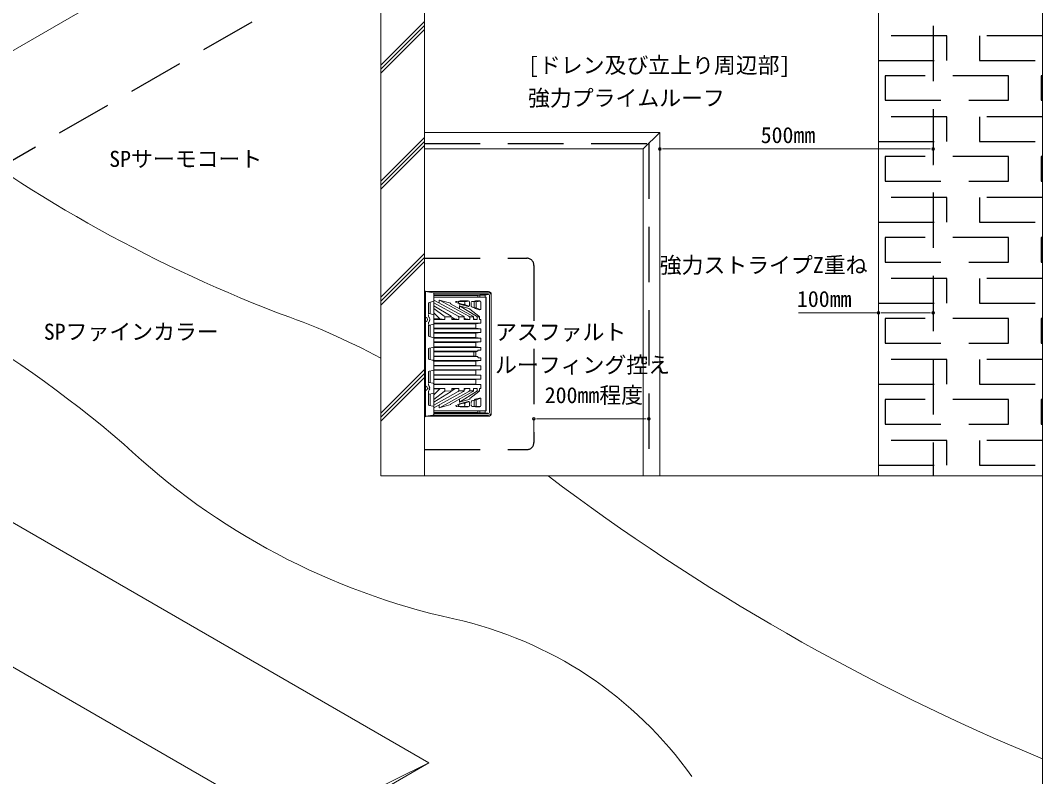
# Model space of a CAD drawing. Units: millimetres, scale not verified. Extents: x -690 to 690, y -478 to 478.
# Drawn here: x 222.5 to 689.7, y -52 to 293.7 of the extents above; entities that cross this region are included whole.
import ezdxf
from ezdxf.enums import TextEntityAlignment as Align

# ---------------------------------------------------------------- set-up
doc = ezdxf.new("R2010")
doc.units = ezdxf.units.MM
doc.header["$LTSCALE"] = 2
doc.linetypes.add('USER1', pattern=[19.05, 12.7, -6.35])
doc.linetypes.add('USER2', pattern=[0.375, 0.25, -0.125])
for name, color, linetype, lineweight in [('0-0_0', 7, 'Continuous', 18), ('0-1_HATCH', 9, 'Continuous', 18), ('0-3_BOUSUI', 1, 'Continuous', 18), ('0-4_MOJI', 7, 'Continuous', 18), ('0-5_sunpo', 7, 'Continuous', 18), ('0-6_WAKU', 7, 'Continuous', 18), ('0-8_KANAMONO', 4, 'Continuous', 18)]:
    doc.layers.add(name, color=color, linetype=linetype, lineweight=lineweight)
doc.layers.add('0-A_bousui2', color=7, linetype='USER1')
doc.styles.add('ＭＳ ゴシック', font='')
doc.styles.get('ＭＳ ゴシック').set_extended_font_data('MS Gothic')

msp = doc.modelspace()

# ---------------------------------------------------------------- linework, layer by layer
at = {"layer": '0-0_0'}
for p, q in [((514.116, 234.96), (515.366, 234.96)), ((515.991, 234.96), (517.241, 234.96)), ((638.491, 234.96), (637.241, 234.96)), ((640.366, 234.96), (639.116, 234.96)), ((614.116, 160.024), (615.366, 160.024)), ((615.991, 160.024), (617.241, 160.024)), ((638.491, 160.024), (637.241, 160.024)), ((640.366, 160.024), (639.116, 160.024)), ((456.616, 111.571), (457.866, 111.571)), ((458.491, 111.571), (459.741, 111.571)), ((508.491, 111.571), (507.241, 111.571)), ((510.366, 111.571), (509.116, 111.571))]:
    msp.add_line(p, q, dxfattribs=at)
for centre in [(514.741, 234.96), (639.741, 234.96), (614.741, 160.024), (639.741, 160.024), (457.241, 111.571), (509.741, 111.571)]:
    msp.add_circle(centre, 0.625, dxfattribs=at)
at = {"layer": '0-1_HATCH'}
for p, q in [((387.241, 273.253), (407.241, 293.253)), ((387.241, 271.441), (407.241, 291.441)), ((387.241, 269.628), (407.241, 289.628)), ((387.241, 220.22), (407.241, 240.22)), ((387.241, 218.408), (407.241, 238.408)), ((387.241, 216.595), (407.241, 236.595)), ((387.241, 167.187), (407.241, 187.187)), ((387.241, 165.375), (407.241, 185.375)), ((387.241, 163.562), (407.241, 183.562)), ((387.241, 114.154), (407.241, 134.154)), ((387.241, 112.342), (407.241, 132.342)), ((387.241, 110.529), (407.241, 130.529))]:
    msp.add_line(p, q, dxfattribs=at)
at = {"layer": '0-3_BOUSUI'}
for p, q in [((407.241, 85.449), (407.241, 417.5)), ((32.142, 172.074), (387.241, 377.091)), ((507.241, 235), (514.741, 242.5)), ((309.668, -103.124), (409.234, -45.64))]:
    msp.add_line(p, q, dxfattribs=at)
for points in [[(507.241, 342.5), (614.741, 342.5), (614.741, 85.449)], [(407.241, 242.5), (514.741, 242.5), (514.741, 85.449)], [(407.241, 235), (507.241, 235), (507.241, 85.449)], [(-212.495, 0.337), (1.329, 123.788), (32.142, 172.074), (409.234, -45.64)], [(1.329, 123.788), (347.615, -76.14), (409.234, -45.64)]]:
    msp.add_lwpolyline(points, dxfattribs=at)
for centre, radius, start, end in [((576.682, 772.749), 656.801, 232.17774, 248.83406), ((-88.593, -317.133), 549.958, 49.32903, 71.34518), ((230.146, -154.503), 333.226, 61.87221, 70.83675), ((489.498, 332.454), 319.839, 226.62016, 257.57576), ((1080.18, 900.3), 1021.72, 232.89474, 247.53377), ((381.707, -156.818), 181.167, 35.35676, 77.57576)]:
    msp.add_arc(centre, radius, start, end, dxfattribs=at)
at = {"layer": '0-4_MOJI'}
msp.add_lwpolyline([(387.241, 85.449), (689.741, 85.449), (689.741, 417.5), (387.241, 417.5)], close=True, dxfattribs=at)
at = {"layer": '0-5_sunpo'}
for p, q in [((514.741, 227.533), (514.741, 234.96)), ((517.241, 234.96), (637.241, 234.96)), ((639.741, 227.533), (639.741, 234.96)), ((578.227, 160.024), (614.741, 160.024)), ((614.741, 155.005), (614.741, 160.024)), ((617.241, 160.024), (637.241, 160.024)), ((639.741, 155.005), (639.741, 160.024)), ((457.241, 104.144), (457.241, 111.571)), ((459.741, 111.571), (507.241, 111.571)), ((509.741, 104.144), (509.741, 111.571))]:
    msp.add_line(p, q, dxfattribs=at)
at = {"layer": '0-6_WAKU'}
msp.add_lwpolyline([(-690.259, -477.5), (689.741, -477.5), (689.741, 477.5), (-690.259, 477.5)], close=True, dxfattribs=at)
at = {"layer": '0-8_KANAMONO'}
for p, q in [((407.241, 185), (407.241, 141.25)), ((436.491, 169.75), (407.741, 169.75)), ((431.74, 169.75), (407.741, 169.75)), ((407.741, 169.75), (411.171, 169.246)), ((407.741, 158.097), (407.741, 169.75)), ((411.491, 165.66), (411.491, 168.875)), ((436.491, 169.25), (411.519, 169.25)), ((436.491, 168.5), (411.534, 168.5)), ((436.252, 168.377), (434.989, 168.166)), ((437.741, 168.5), (437.741, 114)), ((408.991, 160.16), (408.991, 164.34)), ((408.991, 160.16), (408.991, 164.34)), ((411.09, 165.17), (409.393, 164.83)), ((409.741, 164.9), (409.741, 159.6)), ((431.656, 168), (411.491, 168)), ((425.017, 158.463), (411.491, 165.875)), ((422.576, 158.465), (411.491, 164.673)), ((419.23, 164.384), (413.912, 165.89)), ((413.966, 165.875), (413.966, 164.519)), ((427.492, 158.463), (414.016, 165.848)), ((419.135, 164.155), (429.294, 158.465)), ((425, 163.798), (422.816, 164.423)), ((422.932, 165.25), (425.138, 165.25)), ((427.104, 162.936), (423.285, 164.029)), ((423.491, 165.5), (427.241, 165.5)), ((425.638, 164.75), (425.638, 164.279)), ((425.649, 163.793), (427.332, 163.103)), ((427.385, 165.329), (425.702, 165.129)), ((427.741, 165), (427.741, 163.416)), ((429.991, 162.486), (429.991, 165)), ((430.058, 165.25), (430.388, 165.25)), ((430.491, 165.5), (432.491, 165.5)), ((430.888, 164.75), (430.888, 162.776)), ((432.635, 165.329), (430.952, 165.129)), ((431.656, 167.25), (431.656, 168)), ((432.489, 167.25), (432.489, 168.173)), ((432.991, 165), (432.991, 161.913)), ((435.241, 115.25), (435.241, 167.25)), ((435.483, 167.25), (435.483, 115.25)), ((436.991, 114.5), (436.991, 168)), ((407.241, 160), (407.741, 160)), ((407.741, 159), (407.241, 158.923)), ((407.741, 159.75), (407.741, 122.75)), ((411.09, 159.33), (409.393, 159.67)), ((419.338, 158.469), (411.491, 163.272)), ((416.197, 158.475), (411.491, 162.07)), ((414.276, 157.25), (411.491, 160.002)), ((428.033, 161.891), (423.093, 163.29)), ((423.159, 163.272), (423.159, 161.901)), ((431.006, 158.469), (423.217, 163.236)), ((432.107, 158.475), (427.923, 161.672)), ((430.25, 162.295), (430.006, 162.365)), ((432.354, 161.433), (430.354, 162.005)), ((432.582, 161.6), (430.899, 162.29)), ((407.383, 154.799), (407.508, 154.901)), ((407.383, 154.366), (407.741, 154.659)), ((407.741, 155.903), (407.741, 126.597)), ((411.09, 154.67), (409.393, 154.33)), ((409.741, 154.4), (409.741, 149.1)), ((411.491, 155.16), (411.491, 158.84)), ((414.276, 157.25), (411.491, 157.25)), ((416.492, 157), (411.491, 157)), ((430.741, 155), (411.491, 155)), ((416.492, 157), (414.276, 157.25)), ((416.492, 157.879), (416.492, 157)), ((416.733, 158.21), (419.282, 158.198)), ((419.663, 158.051), (421.101, 157.25)), ((419.697, 157.83), (419.697, 157)), ((421.101, 157.25), (419.697, 157.25)), ((422.96, 157), (419.697, 157)), ((422.96, 157), (421.101, 157.25)), ((422.96, 157.81), (422.96, 157)), ((425.057, 158.188), (423.101, 158.19)), ((425.406, 157.806), (425.406, 157)), ((425.406, 157.581), (426.123, 157.25)), ((426.123, 157.25), (425.406, 157.25)), ((427.881, 157), (425.406, 157)), ((427.881, 157), (426.123, 157.25)), ((427.881, 157.806), (427.881, 157)), ((429.395, 158.19), (427.956, 158.188)), ((429.677, 157.81), (429.677, 157)), ((431.364, 157), (429.677, 157.227)), ((431.364, 157), (429.677, 157)), ((432.991, 155.25), (430.741, 155)), ((430.741, 155), (430.741, 153)), ((431.364, 157.83), (431.364, 157)), ((432.219, 158.21), (431.374, 158.198)), ((432.402, 157.879), (432.402, 157)), ((432.991, 157), (432.402, 157.066)), ((407.383, 153.75), (407.241, 153.737)), ((407.741, 153.55), (407.241, 153.55)), ((407.741, 153.5), (407.241, 153.5)), ((408.991, 149.66), (408.991, 153.84)), ((408.991, 149.66), (408.991, 153.84)), ((430.741, 153), (411.491, 153)), ((430.741, 150.75), (411.491, 150.75)), ((432.991, 152.75), (430.741, 153)), ((432.991, 151), (430.741, 150.75)), ((430.741, 150.75), (430.741, 148.75)), ((411.09, 148.83), (409.393, 149.17)), ((430.741, 148.75), (411.491, 148.75)), ((411.491, 144.66), (411.491, 148.34)), ((430.741, 146.5), (411.491, 146.5)), ((432.991, 148.5), (430.741, 148.75)), ((432.991, 146.75), (430.741, 146.5)), ((430.741, 146.5), (430.741, 144.5)), ((407.241, 97.5), (407.241, 141.25)), ((408.991, 143.34), (408.991, 139.16)), ((411.09, 144.17), (409.393, 143.83)), ((409.741, 143.9), (409.741, 138.6)), ((430.741, 144.5), (411.491, 144.5)), ((432.991, 144.25), (411.491, 144.25)), ((411.491, 142.5), (431.641, 142.5)), ((430.741, 142.25), (411.491, 142.25)), ((430.741, 140.25), (411.491, 140.25)), ((429.741, 142.25), (429.741, 140.25)), ((431.641, 142.5), (430.741, 142.25)), ((430.741, 142.25), (430.741, 140.25)), ((431.641, 142.75), (431.641, 142.5)), ((411.09, 138.33), (409.393, 138.67)), ((411.491, 140), (431.641, 140)), ((432.991, 138.25), (411.491, 138.25)), ((430.741, 138), (411.491, 138)), ((411.491, 137.84), (411.491, 134.16)), ((430.741, 136), (411.491, 136)), ((430.741, 136), (430.741, 138)), ((432.991, 135.75), (430.741, 136)), ((432.991, 139.5), (431.663, 139.648)), ((431.891, 139.5), (432.991, 139.5)), ((408.991, 132.84), (408.991, 128.66)), ((408.991, 132.84), (408.991, 128.66)), ((411.09, 133.67), (409.393, 133.33)), ((409.741, 133.4), (409.741, 128.1)), ((430.741, 133.75), (411.491, 133.75)), ((430.741, 131.75), (411.491, 131.75)), ((432.991, 134), (430.741, 133.75)), ((430.741, 131.75), (430.741, 133.75)), ((432.991, 131.5), (430.741, 131.75)), ((407.741, 129), (407.241, 129)), ((407.741, 128.95), (407.241, 128.95)), ((407.383, 128.75), (407.241, 128.763)), ((407.383, 128.134), (407.741, 127.841)), ((407.383, 127.701), (407.508, 127.599)), ((411.09, 127.83), (409.393, 128.17)), ((430.741, 129.5), (411.491, 129.5)), ((430.741, 127.5), (411.491, 127.5)), ((411.491, 127.34), (411.491, 123.66)), ((432.991, 129.75), (430.741, 129.5)), ((430.741, 127.5), (430.741, 129.5)), ((432.991, 127.25), (430.741, 127.5)), ((407.741, 123.5), (407.241, 123.577)), ((407.741, 122.75), (407.241, 122.5)), ((407.241, 122.5), (407.741, 122.5)), ((407.741, 124.403), (407.741, 112.75)), ((408.991, 122.34), (408.991, 118.16)), ((408.991, 122.34), (408.991, 118.16)), ((411.09, 123.17), (409.393, 122.83)), ((409.741, 122.9), (409.741, 117.6)), ((416.492, 125.5), (411.491, 125.5)), ((414.276, 125.25), (411.491, 125.25)), ((414.276, 125.25), (411.491, 122.498)), ((425.017, 124.037), (411.491, 116.625)), ((422.576, 124.035), (411.491, 117.827)), ((419.338, 124.031), (411.491, 119.228)), ((416.197, 124.025), (411.491, 120.43)), ((427.492, 124.037), (414.016, 116.652)), ((416.492, 125.5), (414.276, 125.25)), ((416.492, 124.621), (416.492, 125.5)), ((416.733, 124.29), (419.282, 124.302)), ((419.135, 118.345), (429.294, 124.035)), ((419.663, 124.449), (421.101, 125.25)), ((422.96, 125.5), (419.697, 125.5)), ((419.697, 124.67), (419.697, 125.5)), ((421.101, 125.25), (419.697, 125.25)), ((422.96, 125.5), (421.101, 125.25)), ((422.96, 124.69), (422.96, 125.5)), ((425.057, 124.312), (423.101, 124.31)), ((431.006, 124.031), (423.217, 119.264)), ((427.881, 125.5), (425.406, 125.5)), ((425.406, 124.694), (425.406, 125.5)), ((426.123, 125.25), (425.406, 125.25)), ((425.406, 124.919), (426.123, 125.25)), ((427.881, 125.5), (426.123, 125.25)), ((427.881, 124.694), (427.881, 125.5)), ((432.107, 124.025), (427.923, 120.828)), ((429.395, 124.31), (427.956, 124.312)), ((431.364, 125.5), (429.677, 125.5)), ((429.677, 124.69), (429.677, 125.5)), ((431.364, 125.5), (429.677, 125.273)), ((431.364, 124.67), (431.364, 125.5)), ((432.219, 124.29), (431.374, 124.302)), ((432.991, 125.5), (432.402, 125.434)), ((432.402, 124.621), (432.402, 125.5)), ((411.09, 117.33), (409.393, 117.67)), ((411.491, 116.84), (411.491, 113.625)), ((419.23, 118.116), (413.912, 116.61)), ((413.966, 116.625), (413.966, 117.981)), ((425, 118.702), (422.816, 118.077)), ((422.932, 117.25), (425.138, 117.25)), ((428.033, 120.609), (423.093, 119.21)), ((423.159, 119.228), (423.159, 120.599)), ((427.104, 119.564), (423.285, 118.471)), ((423.491, 117), (427.241, 117)), ((425.638, 117.75), (425.638, 118.221)), ((425.649, 118.707), (427.332, 119.397)), ((427.385, 117.171), (425.702, 117.371)), ((427.741, 117.5), (427.741, 119.084)), ((429.991, 120.014), (429.991, 117.5)), ((430.25, 120.205), (430.006, 120.135)), ((430.058, 117.25), (430.388, 117.25)), ((432.354, 121.067), (430.354, 120.495)), ((430.491, 117), (432.491, 117)), ((430.888, 117.75), (430.888, 119.724)), ((432.582, 120.9), (430.899, 120.21)), ((432.635, 117.171), (430.952, 117.371)), ((432.991, 117.5), (432.991, 120.587)), ((407.741, 112.75), (411.171, 113.254)), ((436.491, 112.75), (407.741, 112.75)), ((411.491, 115.25), (435.483, 115.25)), ((431.656, 114.5), (411.491, 114.5)), ((436.491, 114), (411.491, 114)), ((436.491, 113.25), (411.519, 113.25)), ((431.656, 115.25), (431.656, 114.5)), ((432.489, 115.25), (432.489, 114.327)), ((436.252, 114.123), (434.989, 114.334))]:
    msp.add_line(p, q, dxfattribs=at)
at = {"layer": '0-8_KANAMONO', "linetype": 'USER2'}
for p, q in [((422.816, 164.423), (421.641, 164.76)), ((421.71, 165.25), (422.932, 165.25)), ((428.595, 163.146), (428.595, 164.75)), ((429.095, 165.25), (430.058, 165.25)), ((408.991, 158.505), (408.991, 159.75)), ((430.006, 162.365), (428.957, 162.665)), ((408.991, 154.25), (408.991, 155.495)), ((408.991, 128.25), (408.991, 127.005)), ((408.991, 123.995), (408.991, 122.75)), ((422.816, 118.077), (421.641, 117.74)), ((421.71, 117.25), (422.932, 117.25)), ((428.595, 119.354), (428.595, 117.75)), ((430.006, 120.135), (428.957, 119.835)), ((429.095, 117.25), (430.058, 117.25))]:
    msp.add_line(p, q, dxfattribs=at)
at = {"layer": '0-8_KANAMONO'}
for points in [[(435.483, 167.25), (411.491, 167.25), (411.491, 115.25)], [(431.656, 168), (432.489, 168.173), (434.989, 168.173), (434.989, 167.25)], [(407.741, 159), (407.741, 159.75), (407.241, 160)], [(407.383, 156.25), (407.383, 153.75), (407.241, 153.75)], [(407.741, 154.842), (407.508, 154.901), (407.508, 156.956)], [(411.491, 155.25), (432.991, 155.25), (432.991, 157), (432.402, 157)], [(411.491, 151), (432.991, 151), (432.991, 152.75), (411.491, 152.75)], [(411.491, 146.75), (432.991, 146.75), (432.991, 148.5), (411.491, 148.5)], [(432.991, 143), (432.991, 144.25), (430.741, 144.5)], [(431.641, 139.75), (431.641, 140), (430.741, 140.25)], [(431.891, 143), (432.991, 143), (431.663, 142.852)], [(411.491, 135.75), (432.991, 135.75), (432.991, 134), (411.491, 134)], [(432.991, 139.5), (432.991, 138.25), (430.741, 138)], [(411.491, 131.5), (432.991, 131.5), (432.991, 129.75), (411.491, 129.75)], [(407.383, 126.25), (407.383, 128.75), (407.241, 128.75)], [(407.741, 127.658), (407.508, 127.599), (407.508, 125.544)], [(411.491, 127.25), (432.991, 127.25), (432.991, 125.5), (432.402, 125.5)], [(431.656, 114.5), (432.489, 114.327), (434.989, 114.327), (434.989, 115.25)]]:
    msp.add_lwpolyline(points, dxfattribs=at)
for centre, radius, start, end in [((407.491, 169.75), 0.25, 0, 180), ((411.116, 168.875), 0.375, 0, 81.63995), ((436.491, 168.5), 1.25, 0, 90), ((436.491, 168), 1.25, 0, 90), ((436.491, 168), 0.5, 0, 90), ((409.491, 164.34), 0.5, 101.30993, 180), ((410.991, 165.66), 0.5, 281.30993, 0), ((413.776, 165.409), 0.5, 61.27822, 74.18665), ((419.196, 164.264), 0.125, 74.18665, 240.74686), ((423.491, 164.75), 0.75, 90, 254.02349), ((425.138, 164.279), 0.5, 254.02349, 0), ((425.138, 164.75), 0.5, 0, 90), ((427.241, 165), 0.5, 0, 90), ((430.491, 165), 0.5, 90, 180), ((430.388, 164.75), 0.5, 0, 90), ((432.491, 165), 0.5, 0, 90), ((409.491, 160.16), 0.5, 180, 258.69007), ((410.991, 158.84), 0.5, 0, 78.69007), ((422.956, 162.809), 0.5, 58.53394, 74.18709), ((427.241, 163.416), 0.5, 254.02349, 0), ((427.999, 161.771), 0.125, 74.18709, 232.62294), ((430.491, 162.486), 0.5, 180, 254.02349), ((430.388, 162.776), 0.5, 254.02349, 0), ((432.491, 161.913), 0.5, 254.02349, 0), ((407.991, 158.097), 0.25, 180, 257.16041), ((407.991, 155.903), 0.25, 102.83959, 180), ((407.741, 157), 0.875, 282.83959, 77.16041), ((409.491, 153.84), 0.5, 101.30993, 180), ((410.991, 155.16), 0.5, 281.30993, 0), ((415.742, 157.879), 0.75, 0, 52.62294), ((418.947, 157.83), 0.75, 0, 58.53394), ((422.21, 157.81), 0.75, 0, 60.74686), ((424.656, 157.806), 0.75, 0, 61.27844), ((427.131, 157.806), 0.75, 0, 61.27822), ((428.927, 157.81), 0.75, 0, 60.74686), ((430.614, 157.83), 0.75, 0, 58.53394), ((431.652, 157.879), 0.75, 0, 52.62294), ((414.991, 141.25), 13.125, 123.53051, 126.19081), ((409.491, 149.66), 0.5, 180, 258.69007), ((410.991, 148.34), 0.5, 0, 78.69007), ((409.491, 143.34), 0.5, 101.30993, 180), ((410.991, 144.66), 0.5, 281.30993, 0), ((431.891, 142.75), 0.25, 90, 180), ((409.491, 139.16), 0.5, 180, 258.69007), ((410.991, 137.84), 0.5, 0, 78.69007), ((431.891, 139.75), 0.25, 180, 270), ((409.491, 132.84), 0.5, 101.30993, 180), ((410.991, 134.16), 0.5, 281.30993, 0), ((414.991, 141.25), 13.125, 233.80919, 236.46949), ((407.991, 126.597), 0.25, 180, 257.16041), ((407.741, 125.5), 0.875, 282.83959, 77.16041), ((409.491, 128.66), 0.5, 180, 258.69007), ((410.991, 127.34), 0.5, 0, 78.69007), ((407.991, 124.403), 0.25, 102.83959, 180), ((409.491, 122.34), 0.5, 101.30993, 180), ((410.991, 123.66), 0.5, 281.30993, 0), ((415.742, 124.621), 0.75, 307.37706, 0), ((418.947, 124.67), 0.75, 301.46606, 0), ((422.21, 124.69), 0.75, 299.25314, 0), ((424.656, 124.694), 0.75, 298.72156, 0), ((427.131, 124.694), 0.75, 298.72178, 0), ((428.927, 124.69), 0.75, 299.25314, 0), ((430.614, 124.67), 0.75, 301.46606, 0), ((431.652, 124.621), 0.75, 307.37706, 0), ((409.491, 118.16), 0.5, 180, 258.69007), ((410.991, 116.84), 0.5, 0, 78.69007), ((419.196, 118.236), 0.125, 119.25314, 285.81335), ((423.491, 117.75), 0.75, 105.97651, 270), ((422.956, 119.691), 0.5, 285.81291, 301.46606), ((425.138, 118.221), 0.5, 360, 105.97651), ((425.138, 117.75), 0.5, 270, 0), ((427.241, 119.084), 0.5, 360, 105.97651), ((427.241, 117.5), 0.5, 270, 0), ((427.999, 120.729), 0.125, 127.37706, 285.81291), ((430.491, 120.014), 0.5, 105.97651, 180), ((430.491, 117.5), 0.5, 180, 270), ((430.388, 119.724), 0.5, 360, 105.97651), ((430.388, 117.75), 0.5, 270, 0), ((432.491, 120.587), 0.5, 360, 105.97651), ((432.491, 117.5), 0.5, 270, 0), ((407.491, 112.75), 0.25, 180, 0), ((411.116, 113.625), 0.375, 278.36005, 0), ((413.776, 117.091), 0.5, 285.81335, 298.72178), ((436.491, 114.5), 0.5, 270, 0), ((436.491, 114.5), 1.25, 270, 0), ((436.491, 114), 1.25, 270, 0)]:
    msp.add_arc(centre, radius, start, end, dxfattribs=at)
at = {"layer": '0-8_KANAMONO', "linetype": 'USER2'}
for centre, radius, start, end in [((421.71, 165), 0.25, 90, 254.02349), ((429.095, 164.75), 0.5, 90, 180), ((429.095, 163.146), 0.5, 180, 254.02349), ((409.241, 158.505), 0.25, 180, 225.09913), ((409.241, 155.495), 0.25, 134.90087, 180), ((407.741, 157), 1.875, 314.90087, 45.09913), ((409.241, 127.005), 0.25, 180, 225.09913), ((407.741, 125.5), 1.875, 314.90087, 45.09913), ((409.241, 123.995), 0.25, 134.90087, 180), ((421.71, 117.5), 0.25, 105.97651, 270), ((429.095, 119.354), 0.5, 105.97651, 180), ((429.095, 117.75), 0.5, 180, 270)]:
    msp.add_arc(centre, radius, start, end, dxfattribs=at)
at = {"layer": '0-8_KANAMONO'}
for centre, major_axis in [((408.443, 156.25), (0, -1.5)), ((408.443, 126.25), (0, 1.5))]:
    msp.add_ellipse(centre, major_axis=major_axis, ratio=0.707107, start_param=3.8647572, end_param=4.712389, dxfattribs=at)
at = {"layer": '0-A_bousui2'}
for p, q in [((75.443, 147.074), (387.241, 327.091)), ((407.241, 185), (453.991, 185)), ((457.241, 181.75), (457.241, 100.75)), ((407.241, 97.5), (453.991, 97.5))]:
    msp.add_line(p, q, dxfattribs=at)
for points in [[(532.241, 367.5), (639.741, 367.5), (639.741, 85.449)], [(614.741, 275.449), (645.991, 275.449), (645.991, 286.699), (614.741, 286.699)], [(689.741, 286.699), (660.991, 286.699), (660.991, 275.449), (689.741, 275.449)], [(689.741, 268.449), (689.116, 268.449), (689.116, 257.199), (689.741, 257.199)], [(614.741, 238.449), (645.991, 238.449), (645.991, 249.699), (614.741, 249.699)], [(689.741, 249.699), (660.991, 249.699), (660.991, 238.449), (689.741, 238.449)], [(407.241, 237.5), (509.741, 237.5), (509.741, 85.449)], [(689.741, 231.449), (689.116, 231.449), (689.116, 220.199), (689.741, 220.199)], [(614.741, 201.449), (645.991, 201.449), (645.991, 212.699), (614.741, 212.699)], [(689.741, 212.699), (660.991, 212.699), (660.991, 201.449), (689.741, 201.449)], [(689.741, 194.449), (689.116, 194.449), (689.116, 183.199), (689.741, 183.199)], [(614.741, 164.449), (645.991, 164.449), (645.991, 175.699), (614.741, 175.699)], [(689.741, 175.699), (660.991, 175.699), (660.991, 164.449), (689.741, 164.449)], [(689.741, 157.449), (689.116, 157.449), (689.116, 146.199), (689.741, 146.199)], [(614.741, 127.449), (645.991, 127.449), (645.991, 138.699), (614.741, 138.699)], [(689.741, 138.699), (660.991, 138.699), (660.991, 127.449), (689.741, 127.449)], [(689.741, 120.449), (689.116, 120.449), (689.116, 109.199), (689.741, 109.199)], [(614.741, 90.449), (645.991, 90.449), (645.991, 101.699), (614.741, 101.699)], [(689.741, 101.699), (660.991, 101.699), (660.991, 90.449), (689.741, 90.449)]]:
    msp.add_lwpolyline(points, dxfattribs=at)
for points in [[(617.866, 257.199), (674.116, 257.199), (674.116, 268.449), (617.866, 268.449)], [(617.866, 220.199), (674.116, 220.199), (674.116, 231.449), (617.866, 231.449)], [(617.866, 183.199), (674.116, 183.199), (674.116, 194.449), (617.866, 194.449)], [(617.866, 146.199), (674.116, 146.199), (674.116, 157.449), (617.866, 157.449)], [(617.866, 109.199), (674.116, 109.199), (674.116, 120.449), (617.866, 120.449)]]:
    msp.add_lwpolyline(points, close=True, dxfattribs=at)
for centre, start, end in [((453.991, 181.75), 0, 90), ((453.991, 100.75), 270, 0)]:
    msp.add_arc(centre, 3.25, start, end, dxfattribs=at)

# ---------------------------------------------------------------- texts
at = {"layer": '0-4_MOJI', "style": 'ＭＳ ゴシック'}
for s, p in [('[ドレン及び立上り周辺部]', (454.524, 267.418)), ('強力プライムルーフ', (454.524, 252.418)), ('SPサーモコート', (263.087, 224.562)), ('強力ストライプZ重ね', (514.741, 176.001)), ('SPファインカラー', (233.184, 145.545)), ('アスファルト', (439.456, 145.386)), ('ルーフィング控え', (439.456, 130.386))]:
    msp.add_text(s, height=7.331, dxfattribs=at).set_placement(p, align=Align.BOTTOM_LEFT)
at = {"layer": '0-5_sunpo', "style": 'ＭＳ ゴシック'}
for s, p in [('500mm', (560.896, 235.46)), ('100mm', (577.458, 160.524)), ('200mm程度', (462.183, 116.543))]:
    msp.add_text(s, height=7.331, dxfattribs=at).set_placement(p, align=Align.BOTTOM_LEFT)

doc.saveas('drawing.dxf')
